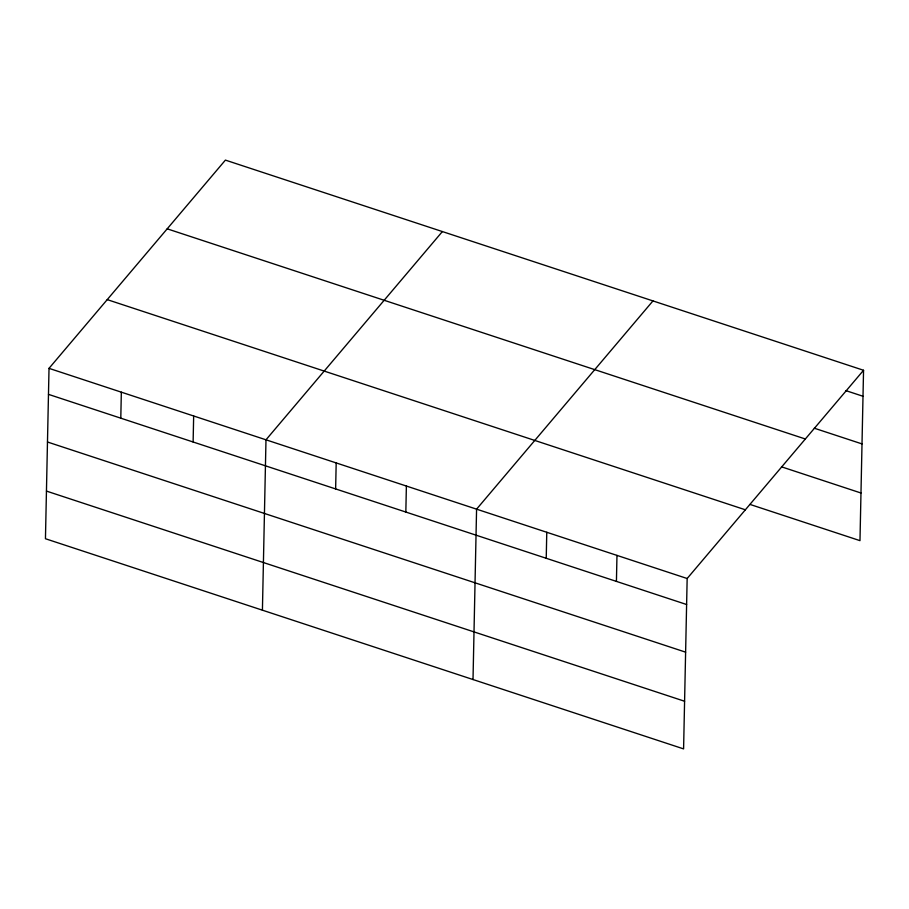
<?xml version="1.0" encoding="UTF-8"?>
<svg xmlns="http://www.w3.org/2000/svg" width="909" height="909" viewBox="0 0 909 909"><rect width="100%" height="100%" fill="white"/><g stroke="black" fill="none" stroke-linecap="round" stroke-linejoin="round"><path stroke-width="1.36" d="M49.018 368.35L45.45 538.73L683.591 748.891L687.159 578.51L863.55 370.27L225.409 160.109L49.018 368.35L687.159 578.51M120.795 418.174L121.34 392.177M193.117 442.001L193.662 415.992M262.417 610.189L265.985 439.808L442.376 231.556M335.637 488.928L336.182 462.931M405.834 512.051L406.38 486.042M473.01 679.546L476.577 509.165L652.957 300.913M546.229 558.285L546.775 532.276M616.427 581.408L616.972 555.399M863.55 370.27L859.982 540.65L750.05 504.438M845.79 390.597L863.005 396.267M814.328 428.219L862.005 443.91M167.199 228.829L805.34 438.99M781.513 466.828L860.982 493.008M107.228 299.629L745.369 509.79M48.472 394.358L686.625 604.519M47.473 442.001L685.625 652.162M46.45 491.087L684.591 701.248"/></g></svg>
